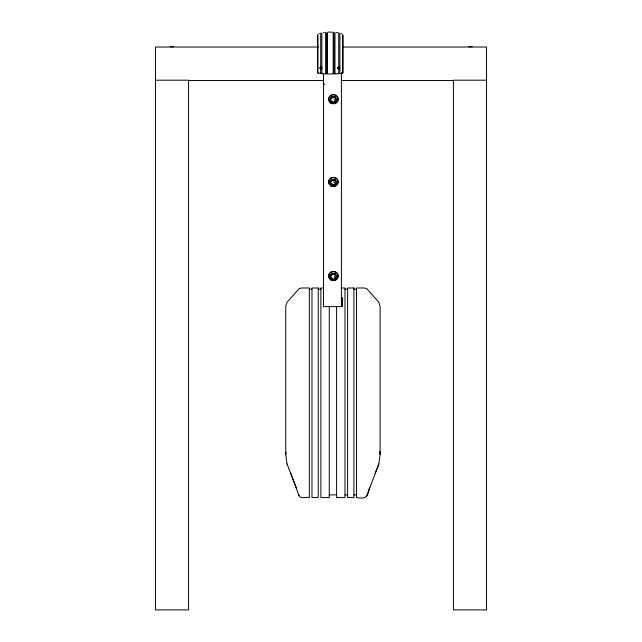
<?xml version="1.0" encoding="UTF-8"?>
<svg xmlns="http://www.w3.org/2000/svg" width="642" height="642" viewBox="0 0 642 642"><rect width="100%" height="100%" fill="white"/><g stroke="black" fill="none" stroke-linecap="round" stroke-linejoin="round"><path stroke-width="0.96" d="M341.793 306.595L341.432 297.607M286.011 452.193L285.754 454.359L285.754 306.451L287.006 302.27L299.212 288.571L301.483 287.993L309.348 287.993L309.348 497.566C306.37 496.643 300.079 499.725 298.955 495.295M380.112 454.151L378.86 464.142L375.193 473.258M317.959 34.291L317.959 73.14L317.533 72.779L317.533 35.262M369.447 487.904C367.264 496.972 366.654 499.251 356.527 497.566L356.527 287.993L364.383 287.993L366.654 288.571L378.86 302.27L380.112 306.451L380.112 454.359L379.735 451.214M378.86 463.917L366.654 496.218M329.948 99.446L331.673 96.573L333.399 96.501L335.124 96.573L336.849 99.446L335.124 102.953L331.673 102.953L329.948 99.446L330.807 100.802M331.673 96.573L329.948 100.08M329.948 182.119L331.673 179.246L333.399 179.174L335.124 179.246L336.849 182.119L335.124 185.626L331.673 185.626L329.948 182.119L330.413 182.826M331.673 179.246L329.948 182.753M329.948 276.229L331.673 273.356L333.399 273.283L335.124 273.356L336.849 276.229L335.124 279.735L331.673 279.735L329.948 276.229L330.807 277.585M331.673 273.356L329.948 276.863M335.581 101.484L336.849 99.446M335.581 278.267L336.384 276.935M335.983 183.476L336.384 182.826M319.002 33.657L319.499 33.472M342.635 34.291L342.635 73.14L339.891 73.573L339.891 33.143M321.851 32.919L321.851 73.661A56.039 23.256 0 0 0 325.173 73.846L327.404 73.621M321.851 73.661L322.757 73.501M323.472 32.646L324.314 32.525M317.959 73.14L322.364 73.421M336.849 100.08L335.124 97.215L331.673 97.215M336.849 182.753L335.124 179.888L331.673 179.888M336.849 276.863L335.124 273.998L331.673 273.998M333.19 73.621L335.421 73.846A56.039 23.256 0 0 0 338.743 73.661L338.735 68.245M328.367 32.124L332.227 32.124M170.114 46.738L173.476 46.738M468.861 46.738L472.223 46.738M318.496 47.026L155.468 47.026L155.468 609.9L188.571 609.9L188.571 80.194L155.468 80.194M342.507 47.026L486.532 47.026L486.532 609.9L453.429 609.9L453.429 80.194L486.532 80.194M188.475 80.531L323.504 80.531M341.504 80.531L453.525 80.531M323.536 84.214L324.86 84.214M323.672 287.993L320.88 287.993L320.88 497.566L329.266 497.566L329.266 306.595M341.263 287.993L344.995 287.993L344.995 497.566L336.601 497.566L336.601 306.595M309.348 289.149L311.964 289.149M318.255 289.149L320.88 289.149M344.995 289.149L347.611 289.149M353.902 289.149L356.527 289.149M324.234 306.595L342.491 306.595L342.491 297.607M329.266 494.862L336.601 494.862M344.995 494.862L347.611 494.862M353.902 494.862L356.527 494.862M336.28 32.525L337.941 32.774M337.836 73.501L338.735 73.661M341.087 33.472L341.592 33.657M342.635 73.14L343.061 72.779L343.061 35.262M331.208 101.484L331.673 102.953M331.208 184.158L331.673 185.626M331.208 278.267L331.673 279.093M287.006 463.917L296.419 488.161M290.674 473.026L298.955 495.56M285.754 454.151L287.006 464.142M341.408 72.771L341.408 306.603M338.735 32.919L338.735 67.338M335.124 96.573L335.124 97.215M335.124 102.311L335.124 102.953M335.124 179.246L335.124 179.888M335.124 184.984L335.124 185.626M335.124 273.356L335.124 273.998M335.124 279.093L335.124 279.735M334.98 32.373L334.98 73.87M333.904 33.023L333.904 73.621M333.19 32.156L333.19 73.95L330.293 73.966L327.404 73.95L327.404 32.156M326.69 33.023L326.69 73.621M325.614 32.373L325.614 73.87M323.536 74.488L323.536 306.531M320.703 33.143L320.703 67.282M320.703 68.18L320.703 73.573M331.039 279.88A4.743 4.55 0 0 1 330.686 272.216A4.743 4.55 0 0 1 338.069 275.153A4.743 4.55 0 0 1 332.179 280.337M331.537 278.732A2.64 2.528 0 0 1 331.882 274.872A2.64 2.528 0 0 1 335.79 275.875A2.64 2.528 0 0 1 334.081 279.382M332.716 279.382A2.64 2.528 0 0 1 332.083 279.134M334.442 278.435A1.469 1.412 0 0 1 334.137 278.66M333.013 278.797A1.469 1.412 0 0 1 332.355 278.435M332.123 278.138A1.469 1.412 0 0 1 331.978 277.801M334.137 276.212A1.469 1.412 0 0 1 334.442 276.437M334.819 277.071A1.469 1.412 0 0 1 334.819 277.801M332.179 103.555A4.743 4.55 0 0 1 329.523 96.549A4.743 4.55 0 0 1 337.291 96.549A4.743 4.55 0 0 1 334.634 103.555M334.819 100.288A1.469 1.412 0 0 1 334.819 101.019M334.442 101.653A1.469 1.412 0 0 1 333.399 102.062M333.013 102.014A1.469 1.412 0 0 1 332.355 101.653M332.123 101.356A1.469 1.412 0 0 1 331.978 101.019M334.137 99.43A1.469 1.412 0 0 1 334.442 99.654M332.083 185.024A2.64 2.528 0 0 1 331.376 181.204A2.64 2.528 0 0 1 335.421 181.204A2.64 2.528 0 0 1 334.715 185.024M334.081 185.273A2.64 2.528 0 0 1 332.716 185.273M334.819 182.954A1.469 1.412 0 0 1 334.819 183.692M334.137 184.551A1.469 1.412 0 0 1 332.66 184.551M332.123 184.029A1.469 1.412 0 0 1 331.922 183.323M333.399 181.911A1.469 1.412 0 0 1 333.776 181.959M334.137 182.103A1.469 1.412 0 0 1 334.442 182.328M320.398 67.755C321.096 69.834 322.067 66.278 320.398 67.755M338.27 67.755C338.968 69.834 339.939 66.278 338.27 67.755M318.255 287.993L311.964 287.993L311.964 497.566L318.255 497.566L318.255 287.993M353.902 287.993L347.611 287.993L347.611 497.566L353.902 497.566L353.902 287.993M331.039 280.016A4.743 4.55 0 0 0 338.141 276.084A4.743 4.55 0 0 0 331.039 272.144A4.743 4.55 0 0 0 331.039 280.016M338.182 68.59A0.899 0.867 0 0 0 339.69 68.204A0.899 0.867 0 0 0 338.583 67.145A0.899 0.867 0 0 0 338.182 68.59M338.182 68.501A0.899 0.867 0 0 0 339.69 68.116A0.899 0.867 0 0 0 338.583 67.057A0.899 0.867 0 0 0 338.182 68.501M320.302 68.59A0.899 0.867 0 0 0 321.811 68.204A0.899 0.867 0 0 0 320.711 67.145A0.899 0.867 0 0 0 320.302 68.59M320.302 68.501A0.899 0.867 0 0 0 321.811 68.116A0.899 0.867 0 0 0 320.711 67.057A0.899 0.867 0 0 0 320.302 68.501M331.039 103.234A4.743 4.55 0 0 0 338.141 99.301A4.743 4.55 0 0 0 331.039 95.361A4.743 4.55 0 0 0 331.039 103.234M331.537 101.95A2.64 2.528 0 0 0 335.943 100.81A2.64 2.528 0 0 0 332.716 97.712A2.64 2.528 0 0 0 331.537 101.95M331.039 185.907A4.743 4.55 0 0 0 338.141 181.967A4.743 4.55 0 0 0 331.039 178.027A4.743 4.55 0 0 0 331.039 185.907M331.039 185.771A4.743 4.55 0 0 0 338.141 181.83A4.743 4.55 0 0 0 331.039 177.89A4.743 4.55 0 0 0 331.039 185.771"/></g></svg>
